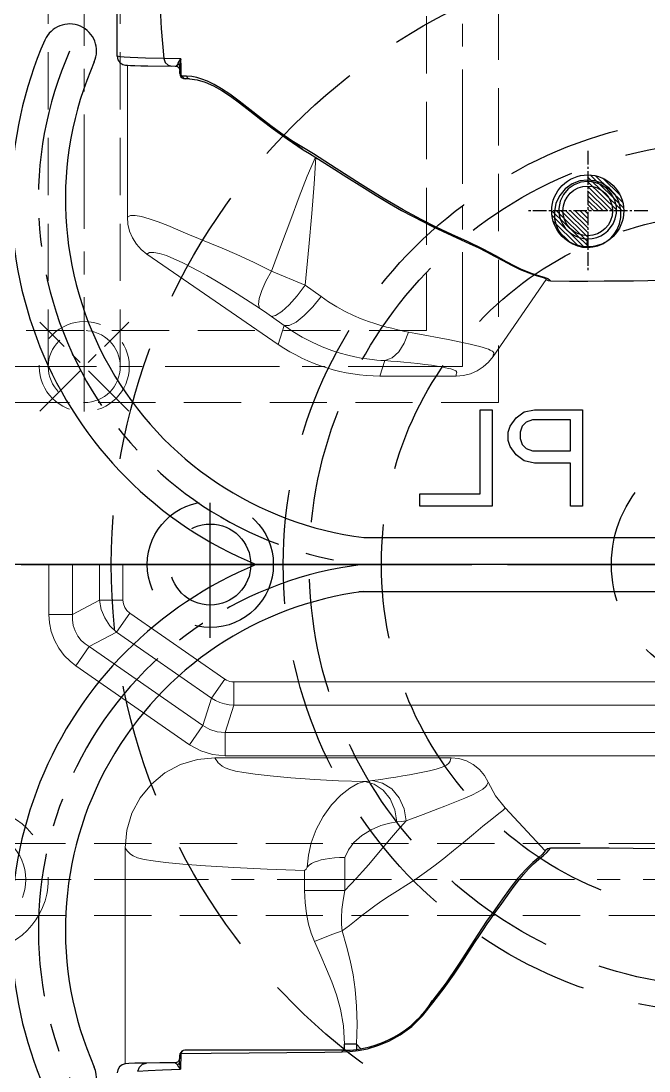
# Model space of a CAD drawing. Header units: inches. Extents: x 157915 to 159347, y -49911 to -48898.
# Drawn here: x 158999.1 to 159068.8, y -49233.1 to -49116.5 of the extents above; entities that cross this region are included whole.
import ezdxf

# ---------------------------------------------------------------- set-up
doc = ezdxf.new("R2010")
doc.units = ezdxf.units.IN
doc.header["$LTSCALE"] = 2
doc.header["$MEASUREMENT"] = 0
for name, pattern in [('ACAD_ISO08W100', [36, 24, -3, 6, -3]), ('CENTER', [50.8, 31.75, -6.35, 6.35, -6.35]), ('CENTER2', [1.125, 0.75, -0.125, 0.125, -0.125]), ('HIDDEN', [9.525, 6.35, -3.175])]:
    doc.linetypes.add(name, pattern=pattern)
doc.layers.get('0').update_dxf_attribs({"linetype": 'CONTINUOUS'})
for name, color, linetype in [('CAV-COR', 1, 'CONTINUOUS'), ('CL', 1, 'ACAD_ISO08W100'), ('JIZUI', 7, 'CONTINUOUS'), ('PIN', 4, 'CONTINUOUS'), ('Ru', 8, 'CONTINUOUS')]:
    doc.layers.add(name, color=color, linetype=linetype)
for name, color, linetype, lineweight in [('PRODUCT', 1, 'CONTINUOUS', 15), ('WR', 122, 'HIDDEN', 18), ('枕位', 135, 'CONTINUOUS', 15)]:
    doc.layers.add(name, color=color, linetype=linetype, lineweight=lineweight)

# ---------------------------------------------------------------- blocks, each defined once
blk = doc.blocks.new('20160719.171012')
at = {"linetype": 'HIDDEN'}
for centre, radius in [((0, -1.6), 69), ((0, -1.6), 49.9), ((0, -1.6), 47), ((0, -1.6), 39), ((0, -1.6), 13.44), ((-58, -1.6), 7), ((-58, -1.6), 4.5)]:
    blk.add_circle(centre, radius, dxfattribs=at)
at = {"layer": 'CL', "linetype": 'ACAD_ISO08W100'}
blk.add_line((-79, -1.6), (79, -1.6), dxfattribs=at)
at = {"layer": 'JIZUI', "linetype": 'CENTER2', "ltscale": 10}
blk.add_line((-58, -9.76), (-58, 6.1), dxfattribs=at)
blk = doc.blocks.new('20160901.165000')
at = {"layer": 'WR', "linetype": 'CENTER', "ltscale": 0.1}
for p, q in [((-4.95, 4.95), (4.95, -4.95)), ((4.95, 4.95), (-4.95, -4.95))]:
    blk.add_line(p, q, dxfattribs=at)
at = {"layer": 'WR', "linetype": 'HIDDEN', "ltscale": 0.5}
for radius in [5, 4]:
    blk.add_circle((0, 0), radius, dxfattribs=at)
blk = doc.blocks.new('20160525.184840')
at = {"layer": 'WR', "linetype": 'CENTER', "ltscale": 0.3}
for p, q in [((0, -11), (0, 11)), ((11, 0), (-11, 0))]:
    blk.add_line(p, q, dxfattribs=at)
at = {"layer": 'WR', "linetype": 'HIDDEN', "ltscale": 0.8}
for radius in [8, 5.5, 4]:
    blk.add_circle((0, 0), radius, dxfattribs=at)

msp = doc.modelspace()

# ---------------------------------------------------------------- hatches: boundary and pattern name
at = {"layer": 'PIN', "linetype": 'Continuous'}
h = msp.add_hatch(dxfattribs=at)
h.set_pattern_fill('ANSI31', color=256, scale=2.909091, angle=90.5, style=0)
h.set_pattern_definition([(135.5, (159360.78536, -49155.67635), (-0.2548761, -0.2593638), [])])
h.paths.add_polyline_path([(159062.024, -49137.571), (159058.024, -49137.605, 0.4142136), (159062.059, -49141.57)])
h.paths.add_polyline_path([(159061.989, -49133.571), (159062.024, -49137.571), (159066.024, -49137.536, 0.4142136)])

# ---------------------------------------------------------------- linework, layer by layer
at = {"layer": 'CAV-COR', "linetype": 'ByBlock'}
for p, q in [((159009.764, -49120.385), (159009.764, -49073.351)), ((159014.944, -49120.648), (159012.913, -49120.593)), ((159016.812, -49120.686), (159014.944, -49120.648)), ((159016.802, -49120.686), (159016.815, -49121.562)), ((159010.682, -49121.386), (159010.77, -49121.39)), ((159010.771, -49121.39), (159010.889, -49121.39)), ((159016.377, -49121.396), (159016.296, -49121.458)), ((159016.446, -49121.539), (159016.468, -49121.552)), ((159016.468, -49121.552), (159016.545, -49121.608)), ((159016.702, -49121.618), (159016.701, -49121.49)), ((159016.704, -49121.775), (159016.702, -49121.618)), ((159016.705, -49121.852), (159016.704, -49121.775)), ((159016.707, -49121.937), (159016.708, -49121.967)), ((159016.708, -49122.295), (159016.708, -49121.967)), ((159016.815, -49121.562), (159016.814, -49122.432)), ((159017.094, -49122.75), (159017.029, -49122.593)), ((159017.478, -49122.595), (159017.029, -49122.593)), ((159017.209, -49122.859), (159017.094, -49122.75)), ((159017.351, -49122.898), (159017.209, -49122.859)), ((159017.804, -49122.898), (159017.307, -49122.898)), ((159028.658, -49129.567), (159030.418, -49130.78)), ((159031.569, -49131.234), (159029.164, -49129.779)), ((159029.358, -49129.936), (159029.165, -49129.779)), ((159030.429, -49130.788), (159031.111, -49131.201)), ((159031.111, -49131.201), (159031.827, -49131.643)), ((159034.095, -49132.846), (159031.569, -49131.234)), ((159048.659, -49140.973), (159046.947, -49140.185)), ((159057.235, -49144.986), (159056.72, -49144.83)), ((159050.078, -49159.666), (159051.415, -49159.666)), ((159050.078, -49168.998), (159050.078, -49159.666)), ((159051.415, -49159.666), (159051.415, -49170.364)), ((159053.421, -49161.487), (159054.09, -49160.577)), ((159054.09, -49160.577), (159054.981, -49159.894)), ((159054.981, -49159.894), (159056.095, -49159.666)), ((159056.095, -49159.666), (159061.444, -49159.666)), ((159061.444, -49159.666), (159061.444, -49170.364)), ((159053.198, -49162.17), (159053.421, -49161.487)), ((159054.758, -49161.487), (159054.535, -49162.17)), ((159055.204, -49161.032), (159054.758, -49161.487)), ((159055.872, -49160.804), (159055.204, -49161.032)), ((159060.107, -49160.804), (159055.872, -49160.804)), ((159060.107, -49164.218), (159060.107, -49160.804)), ((159053.198, -49163.08), (159053.198, -49162.17)), ((159053.421, -49163.763), (159053.198, -49163.08)), ((159054.535, -49162.17), (159054.535, -49162.853)), ((159054.535, -49162.853), (159054.758, -49163.536)), ((159054.09, -49164.674), (159053.421, -49163.763)), ((159054.758, -49163.536), (159055.204, -49163.991)), ((159055.204, -49163.991), (159055.872, -49164.218)), ((159055.872, -49164.218), (159060.107, -49164.218)), ((159054.981, -49165.356), (159054.09, -49164.674)), ((159056.095, -49165.584), (159054.981, -49165.356)), ((159060.107, -49165.584), (159056.095, -49165.584)), ((159060.107, -49170.364), (159060.107, -49165.584)), ((159043.392, -49168.998), (159050.078, -49168.998)), ((159043.392, -49170.364), (159043.392, -49168.998)), ((159051.415, -49170.364), (159043.392, -49170.364)), ((159061.444, -49170.364), (159060.107, -49170.364)), ((159178.104, -49176.868), (158978.104, -49176.868)), ((159057.097, -49209.197), (159057.486, -49208.869)), ((159057.279, -49208.691), (159057.169, -49208.839)), ((159057.335, -49208.632), (159057.305, -49208.664)), ((159051.639, -49215.689), (159052.468, -49214.529)), ((159049.822, -49217.973), (159047.739, -49221.218)), ((159047.172, -49222.396), (159048.065, -49221.048)), ((159043.688, -49227.03), (159044.808, -49225.564)), ((159044.808, -49225.564), (159044.794, -49225.447)), ((159044.828, -49225.257), (159044.823, -49225.264)), ((159035.007, -49230.838), (159035.007, -49230.162)), ((159036.331, -49230.162), (159035.007, -49230.162)), ((159036.331, -49230.162), (159036.331, -49230.747)), ((159036.814, -49230.675), (159036.331, -49230.162)), ((159016.68, -49232.107), (159016.681, -49231.965)), ((159016.688, -49231.442), (159016.688, -49231.733)), ((159016.817, -49231.253), (159016.807, -49232.944)), ((159016.862, -49231.217), (159020.207, -49231.171)), ((159034.869, -49230.839), (159017.287, -49230.839)), ((159020.207, -49231.171), (159032.832, -49231.035)), ((159032.832, -49231.035), (159034.741, -49231.019)), ((159034.741, -49231.019), (159035.584, -49230.984)), ((159035.584, -49230.984), (159036.528, -49230.877)), ((159016.334, -49232.216), (159016.189, -49232.239)), ((159016.377, -49232.344), (159016.456, -49232.48))]:
    msp.add_line(p, q, dxfattribs=at)
for points in [[(159014.352, -49104.624), (159014.357, -49106.987), (159014.373, -49109.335), (159014.408, -49111.744), (159014.483, -49114.353), (159014.64, -49117.297), (159014.944, -49120.648)], [(159009.764, -49120.385), (159009.84, -49120.768), (159010.058, -49121.095), (159010.386, -49121.314), (159010.682, -49121.386)], [(159012.913, -49120.593), (159011.188, -49120.535), (159010.547, -49120.504), (159010.067, -49120.452), (159009.764, -49120.385)], [(159014.944, -49120.648), (159015.104, -49121.073), (159015.412, -49121.37), (159015.796, -49121.476)], [(159016.812, -49120.686), (159016.734, -49120.784), (159016.662, -49120.882), (159016.599, -49120.978), (159016.549, -49121.07), (159016.512, -49121.155)], [(159016.813, -49120.685), (159016.775, -49120.848), (159016.743, -49121.014), (159016.72, -49121.18), (159016.705, -49121.341), (159016.701, -49121.493)], [(159010.889, -49121.39), (159011.224, -49121.407), (159011.726, -49121.422), (159012.372, -49121.435), (159013.153, -49121.447), (159016.209, -49121.477)], [(159016.209, -49121.477), (159016.332, -49121.493), (159016.446, -49121.539)], [(159016.512, -49121.155), (159016.449, -49121.295), (159016.377, -49121.396)], [(159016.701, -49121.49), (159016.679, -49121.365), (159016.614, -49121.25), (159016.512, -49121.155)], [(159016.545, -49121.608), (159016.629, -49121.702), (159016.686, -49121.822), (159016.707, -49121.937)], [(159016.708, -49122.295), (159016.747, -49122.508), (159016.841, -49122.673), (159016.969, -49122.792), (159017.125, -49122.869), (159017.307, -49122.898)], [(159016.718, -49122.348), (159016.755, -49122.393), (159016.819, -49122.437)], [(159016.814, -49122.432), (159016.859, -49122.476), (159016.9, -49122.518), (159016.942, -49122.555), (159016.985, -49122.582), (159017.029, -49122.593)], [(159017.02, -49122.815), (159016.858, -49122.662), (159016.819, -49122.437)], [(159017.478, -49122.595), (159017.546, -49122.752), (159017.662, -49122.859), (159017.804, -49122.898)], [(159029.164, -49129.779), (159027.934, -49128.917), (159026.809, -49128.104), (159025.682, -49127.245), (159024.492, -49126.294), (159023.322, -49125.37), (159022.267, -49124.6), (159021.337, -49123.994), (159020.518, -49123.522), (159019.804, -49123.171), (159019.176, -49122.92), (159018.596, -49122.744), (159018.037, -49122.635), (159017.478, -49122.595)], [(159017.804, -49122.898), (159018.637, -49122.989), (159019.536, -49123.26), (159020.467, -49123.68), (159021.395, -49124.204), (159022.333, -49124.815), (159023.353, -49125.56), (159024.478, -49126.446), (159025.709, -49127.427), (159027.094, -49128.464), (159028.658, -49129.567)], [(159029.165, -49129.779), (159029.136, -49129.834), (159029.12, -49129.871), (159029.119, -49129.886)], [(159029.855, -49130.334), (159029.536, -49130.08), (159029.358, -49129.936)], [(159030.129, -49130.552), (159030.001, -49130.449), (159029.855, -49130.334)], [(159030.428, -49130.787), (159030.38, -49130.748), (159030.26, -49130.653), (159030.129, -49130.552)], [(159031.827, -49131.643), (159033.528, -49132.712), (159035.25, -49133.808), (159036.936, -49134.874), (159038.529, -49135.864), (159039.998, -49136.749), (159041.337, -49137.514), (159042.554, -49138.173), (159043.692, -49138.758), (159044.792, -49139.299), (159045.878, -49139.812), (159047.974, -49140.77)], [(159046.947, -49140.185), (159045.272, -49139.4), (159043.519, -49138.531), (159041.535, -49137.468), (159039.3, -49136.153), (159036.746, -49134.552), (159034.095, -49132.846)], [(159062.008, -49134.139), (159061.143, -49134.244), (159060.292, -49134.57), (159059.525, -49135.115), (159058.908, -49135.852), (159058.493, -49136.729), (159058.318, -49137.642), (159058.352, -49138.469), (159058.525, -49139.157), (159058.786, -49139.734), (159059.114, -49140.224), (159059.491, -49140.634), (159059.911, -49140.972), (159060.38, -49141.248), (159060.897, -49141.455), (159061.444, -49141.583), (159062.004, -49141.626)], [(159062.024, -49134.294), (159061.273, -49134.384), (159060.534, -49134.662), (159059.868, -49135.128), (159059.334, -49135.757), (159058.978, -49136.506), (159058.83, -49137.285), (159058.864, -49137.991), (159059.017, -49138.576), (159059.246, -49139.066), (159059.531, -49139.482), (159059.858, -49139.829), (159060.222, -49140.116), (159060.626, -49140.349), (159061.071, -49140.525), (159061.542, -49140.634), (159062.024, -49140.67)], [(159062.004, -49141.626), (159062.59, -49141.58), (159063.161, -49141.441), (159063.685, -49141.223), (159064.153, -49140.938), (159064.577, -49140.584), (159064.957, -49140.153), (159065.284, -49139.636), (159065.539, -49139.021), (159065.691, -49138.286), (159065.684, -49137.435), (159065.462, -49136.539), (159065.024, -49135.714), (159064.405, -49135.031), (159063.654, -49134.529), (159062.843, -49134.235), (159062.008, -49134.139)], [(159062.008, -49134.139), (159062.013, -49134.222), (159062.018, -49134.275), (159062.024, -49134.295)], [(159062.024, -49140.67), (159062.528, -49140.632), (159063.019, -49140.515), (159063.47, -49140.331), (159063.873, -49140.091), (159064.24, -49139.792), (159064.57, -49139.427), (159064.854, -49138.989), (159065.077, -49138.466), (159065.212, -49137.84), (159065.21, -49137.114), (159065.021, -49136.349), (159064.643, -49135.644), (159064.107, -49135.059), (159063.455, -49134.629), (159062.751, -49134.377), (159062.024, -49134.294)], [(159047.974, -49140.77), (159048.948, -49141.217), (159049.872, -49141.654), (159050.776, -49142.104), (159051.679, -49142.586), (159052.602, -49143.1), (159053.554, -49143.614), (159054.537, -49144.079), (159055.467, -49144.445), (159056.199, -49144.694), (159057.081, -49144.968)], [(159062.004, -49141.626), (159061.987, -49141.452), (159061.98, -49141.2), (159061.985, -49140.94), (159062.001, -49140.745), (159062.024, -49140.67)], [(159056.72, -49144.83), (159056.351, -49144.714), (159055.895, -49144.561), (159055.343, -49144.357), (159054.686, -49144.083), (159053.917, -49143.712), (159052.998, -49143.214), (159051.829, -49142.56), (159050.352, -49141.786), (159048.659, -49140.973)], [(159057.081, -49144.968), (159057.263, -49145.033), (159057.295, -49145.048)], [(159057.536, -49145.088), (159057.405, -49145.041), (159057.235, -49144.986)], [(159057.295, -49145.048), (159057.33, -49145.073), (159057.365, -49145.116), (159057.418, -49145.177)], [(159057.418, -49145.177), (159057.645, -49145.298), (159057.896, -49145.342)], [(159057.897, -49145.342), (159057.831, -49145.275), (159057.778, -49145.222), (159057.716, -49145.175), (159057.637, -49145.131), (159057.536, -49145.088)], [(159057.896, -49145.342), (159060.013, -49145.361), (159062.025, -49145.365), (159063.856, -49145.358), (159065.532, -49145.344), (159067.126, -49145.324), (159068.709, -49145.298), (159070.296, -49145.268), (159076.73, -49145.12)], [(159057.897, -49208.394), (159057.57, -49208.468), (159057.335, -49208.632)], [(159057.486, -49208.869), (159057.719, -49208.61), (159057.899, -49208.394)], [(159070.009, -49208.463), (159067.057, -49208.412), (159064.393, -49208.382), (159061.997, -49208.371), (159059.844, -49208.376), (159057.897, -49208.394)], [(159057.169, -49208.839), (159056.982, -49209.072), (159056.583, -49209.423), (159055.931, -49209.981), (159055.135, -49210.753), (159054.278, -49211.727), (159053.413, -49212.837), (159052.547, -49214.02), (159051.689, -49215.221), (159050.796, -49216.505), (159049.822, -49217.973)], [(159052.468, -49214.529), (159053.38, -49213.266), (159053.861, -49212.614), (159054.364, -49211.955), (159054.894, -49211.302), (159055.449, -49210.678), (159056.019, -49210.109), (159056.583, -49209.611), (159057.097, -49209.197)], [(159048.065, -49221.048), (159049.457, -49218.908), (159049.994, -49218.092), (159050.453, -49217.406), (159050.863, -49216.803), (159051.251, -49216.241), (159051.639, -49215.689)], [(159047.739, -49221.218), (159047.53, -49221.538), (159046.291, -49223.358), (159044.823, -49225.264)], [(159044.808, -49225.564), (159046.091, -49223.939), (159047.172, -49222.396)], [(159044.806, -49225.563), (159044.71, -49225.564), (159044.634, -49225.588)], [(159044.824, -49225.265), (159044.807, -49225.287), (159044.791, -49225.31)], [(159044.794, -49225.447), (159044.831, -49225.345), (159044.844, -49225.262), (159044.828, -49225.257)], [(159036.528, -49230.877), (159037.578, -49230.669), (159038.728, -49230.33), (159039.945, -49229.829), (159041.207, -49229.132), (159042.472, -49228.208), (159043.688, -49227.03)], [(159016.688, -49231.733), (159016.654, -49231.914), (159016.573, -49232.055), (159016.463, -49232.154), (159016.334, -49232.216)], [(159016.681, -49231.965), (159016.683, -49231.876), (159016.683, -49231.842), (159016.684, -49231.817), (159016.684, -49231.796), (159016.685, -49231.783), (159016.685, -49231.779)], [(159017.287, -49230.839), (159017.107, -49230.866), (159016.945, -49230.947), (159016.813, -49231.074), (159016.722, -49231.241), (159016.688, -49231.442)], [(159016.701, -49231.368), (159016.743, -49231.31), (159016.818, -49231.252)], [(159016.817, -49231.253), (159016.832, -49231.238), (159016.846, -49231.224), (159016.862, -49231.217)], [(159016.862, -49231.217), (159016.955, -49231.019), (159017.106, -49230.886)], [(159034.741, -49231.019), (159034.778, -49230.921), (159034.821, -49230.86), (159034.869, -49230.839)], [(159010.637, -49232.355), (159010.296, -49232.464), (159010.014, -49232.688), (159009.828, -49232.999), (159009.764, -49233.351)], [(159013.011, -49232.268), (159011.739, -49232.293), (159011.056, -49232.319), (159010.637, -49232.355)], [(159012.068, -49233.146), (159012.231, -49232.702), (159012.57, -49232.386), (159013.011, -49232.268)], [(159012.068, -49233.146), (159013.2, -49233.088), (159014.785, -49233.019), (159016.807, -49232.944)], [(159016.189, -49232.239), (159014.511, -49232.252), (159013.011, -49232.268)], [(159016.197, -49232.237), (159016.286, -49232.262), (159016.377, -49232.344)], [(159016.68, -49232.107), (159016.653, -49232.248), (159016.576, -49232.379), (159016.456, -49232.48)], [(159016.456, -49232.48), (159016.493, -49232.55), (159016.545, -49232.631), (159016.613, -49232.722), (159016.699, -49232.826), (159016.807, -49232.944)], [(159016.68, -49232.103), (159016.683, -49232.238), (159016.697, -49232.388), (159016.721, -49232.555), (159016.757, -49232.74), (159016.807, -49232.944)]]:
    msp.add_lwpolyline(points, dxfattribs=at)
msp.add_circle((159062.024, -49137.571), 2.764, dxfattribs=at)
msp.add_arc((159034.869, -49219.17), 11.669, 270, 328.25238, dxfattribs=at)
at = {"layer": 'CL', "color": 7, "linetype": 'CENTER', "ltscale": 0.5}
msp.add_line((158903.104, -49176.868), (159253.104, -49176.868), dxfattribs=at)
at = {"layer": 'PIN', "linetype": 'CENTER2'}
for p, q in [((159062.024, -49130.906), (159062.024, -49144.235)), ((159068.688, -49137.571), (159055.36, -49137.571))]:
    msp.add_line(p, q, dxfattribs=at)
at = {"layer": 'PIN', "linetype": 'Continuous'}
msp.add_circle((159062.024, -49137.571), 4, dxfattribs=at)
at = {"layer": 'Ru', "ltscale": 0.5}
for p, q in [((159037.162, -49173.868), (159076.301, -49173.868)), ((159036.616, -49179.846), (159057.319, -49179.868)), ((159057.319, -49179.868), (159076.301, -49179.868))]:
    msp.add_line(p, q, dxfattribs=at)
at = {"layer": 'Ru', "linetype": 'CENTER', "ltscale": 0.25}
msp.add_line((159105.104, -49176.868), (159036.977, -49176.868), dxfattribs=at)
at = {"layer": 'Ru', "ltscale": 0.5}
for centre, radius, start, end in [((159004.474, -49119.802), 3, 336.2341, 156.2341), ((159041.893, -49136.279), 43.886, 156.2341, 247.65061), ((159041.893, -49136.279), 37.886, 156.2341, 262.82597), ((159041.893, -49217.457), 43.886, 112.34939, 203.7659), ((159041.893, -49217.457), 37.886, 97.17403, 203.7659), ((159004.474, -49233.934), 3, 203.7659, 23.7659)]:
    msp.add_arc(centre, radius, start, end, dxfattribs=at)
at = {"layer": 'Ru', "linetype": 'CENTER', "ltscale": 0.25}
for centre, start, end in [((159041.893, -49136.279), 156.2341, 263.09452), ((159041.893, -49217.457), 96.90548, 203.7659)]:
    msp.add_arc(centre, 40.886, start, end, dxfattribs=at)
at = {"layer": 'WR', "linetype": 'HIDDEN', "ltscale": 0.5}
for p, q in [((159002.104, -49154.868), (159002.104, -48981.868)), ((159010.104, -49154.868), (159010.104, -48981.868)), ((159044.104, -49150.868), (159044.104, -48981.868)), ((159052.104, -49158.868), (159052.104, -48981.868)), ((159044.104, -49150.868), (158984.104, -49150.868)), ((159052.104, -49158.868), (158984.104, -49158.868)), ((159223.104, -49207.868), (158933.104, -49207.868)), ((159223.104, -49215.868), (158933.104, -49215.868))]:
    msp.add_line(p, q, dxfattribs=at)
at = {"layer": 'WR', "linetype": 'CENTER', "ltscale": 0.2}
for p, q in [((159006.104, -49159.868), (159006.104, -48981.868)), ((159048.104, -49154.868), (159048.104, -48981.868)), ((159048.104, -49154.868), (158978.104, -49154.868)), ((159223.104, -49211.868), (158933.104, -49211.868))]:
    msp.add_line(p, q, dxfattribs=at)
at = {"layer": '枕位', "linetype": 'ByBlock'}
for p, q in [((159010.889, -49121.39), (159010.889, -49138.25)), ((159027.655, -49152.41), (159013.049, -49142.363)), ((159026.894, -49144.285), (159030.641, -49145.829)), ((159057.418, -49145.177), (159051.521, -49153.751)), ((159030.641, -49145.829), (159032.403, -49147.093)), ((159026.892, -49149.297), (159028.304, -49150.32)), ((159028.304, -49150.32), (159027.655, -49152.41)), ((159039.477, -49154.21), (159038.946, -49155.918)), ((159047.407, -49155.918), (159038.946, -49155.918)), ((159002.182, -49176.868), (159002.182, -49182.418)), ((159007.806, -49176.868), (159007.806, -49180.835)), ((159010.404, -49176.868), (159010.404, -49180.835)), ((159007.806, -49180.835), (159004.78, -49182.418)), ((159010.404, -49180.835), (159007.806, -49180.835)), ((159002.182, -49182.418), (159004.78, -49182.418)), ((159011.149, -49182.258), (159009.668, -49184.393)), ((159011.149, -49182.258), (159021.719, -49189.589)), ((159009.668, -49184.393), (159006.642, -49185.976)), ((159009.668, -49184.393), (159020.238, -49191.724)), ((159005.162, -49188.111), (159006.642, -49185.976)), ((159006.642, -49185.976), (159019.292, -49194.75)), ((159005.162, -49188.111), (159017.811, -49196.885)), ((159021.719, -49189.589), (159020.238, -49191.724)), ((159022.706, -49189.898), (159022.706, -49192.496)), ((159022.706, -49189.898), (159103.128, -49189.898)), ((159020.238, -49191.724), (159019.292, -49194.75)), ((159022.706, -49192.496), (159021.76, -49195.522)), ((159022.706, -49192.496), (159091.032, -49192.496)), ((159017.811, -49196.885), (159019.292, -49194.75)), ((159021.76, -49198.12), (159021.76, -49195.522)), ((159021.76, -49195.522), (159073.278, -49195.522)), ((159021.76, -49198.12), (159073.278, -49198.12)), ((159020.603, -49198.347), (159046.848, -49198.347)), ((159057.305, -49208.664), (159052.84, -49203.915)), ((159043.761, -49204.649), (159041.87, -49205.361)), ((159045.386, -49204.027), (159043.761, -49204.649)), ((159010.637, -49232.355), (159010.637, -49208.334)), ((159035.059, -49209.42), (159035.059, -49213.075)), ((159030.58, -49210.865), (159030.58, -49213.075)), ((159035.059, -49213.075), (159030.58, -49213.075))]:
    msp.add_line(p, q, dxfattribs=at)
for points in [[(159031.77, -49131.608), (159030.874, -49133.723), (159029.977, -49136.019), (159029.037, -49138.523), (159028.02, -49141.267), (159026.893, -49144.285)], [(159031.824, -49131.641), (159031.63, -49134.57), (159031.373, -49137.851), (159031.046, -49141.577), (159030.641, -49145.829)], [(159010.889, -49138.25), (159011.234, -49138.085), (159011.766, -49138.073), (159012.468, -49138.197), (159013.326, -49138.443), (159014.313, -49138.789), (159015.383, -49139.21), (159016.482, -49139.675), (159017.61, -49140.162), (159018.786, -49140.655), (159020.034, -49141.159), (159021.434, -49141.72), (159023.048, -49142.422), (159024.889, -49143.285), (159026.893, -49144.285)], [(159010.889, -49138.25), (159010.953, -49139.053), (159011.146, -49139.835), (159011.462, -49140.575), (159011.892, -49141.255), (159012.426, -49141.856), (159013.049, -49142.363)], [(159013.049, -49142.363), (159013.364, -49142.191), (159013.846, -49142.175), (159014.471, -49142.296), (159015.22, -49142.539), (159016.064, -49142.884), (159016.972, -49143.304), (159017.905, -49143.771), (159018.827, -49144.258), (159019.723, -49144.753), (159020.592, -49145.255), (159021.534, -49145.82), (159022.664, -49146.522), (159024.023, -49147.386), (159025.57, -49148.389)], [(159026.894, -49144.285), (159026.288, -49145.388), (159025.828, -49146.416), (159025.544, -49147.296), (159025.456, -49147.969), (159025.57, -49148.389)], [(159030.641, -49145.829), (159029.749, -49146.992), (159028.853, -49147.997), (159028.032, -49148.756), (159027.359, -49149.202), (159026.892, -49149.297)], [(159032.403, -49147.093), (159031.485, -49148.24), (159030.536, -49149.21), (159029.639, -49149.916), (159028.872, -49150.297), (159028.304, -49150.32)], [(159032.403, -49147.093), (159033.25, -49147.678), (159034.164, -49148.247), (159035.1, -49148.763), (159036.013, -49149.201), (159036.873, -49149.56), (159037.665, -49149.853), (159038.392, -49150.095), (159039.062, -49150.299), (159039.682, -49150.472), (159040.252, -49150.619), (159040.776, -49150.746), (159041.256, -49150.856), (159041.698, -49150.953), (159042.104, -49151.036)], [(159025.57, -49148.389), (159025.837, -49148.566), (159026.105, -49148.747), (159026.372, -49148.93), (159026.635, -49149.114), (159026.892, -49149.297)], [(159028.304, -49150.32), (159029.252, -49150.963), (159030.306, -49151.595), (159031.418, -49152.175), (159032.533, -49152.674), (159033.588, -49153.076), (159034.54, -49153.382), (159035.394, -49153.615), (159036.166, -49153.791), (159036.865, -49153.925), (159037.497, -49154.024), (159038.068, -49154.097), (159038.584, -49154.149), (159039.051, -49154.186), (159039.477, -49154.21)], [(159042.104, -49151.036), (159041.654, -49152.262), (159041.032, -49153.247), (159040.286, -49153.914), (159039.477, -49154.21)], [(159042.104, -49151.036), (159042.945, -49151.2), (159046.518, -49151.877)], [(159046.518, -49151.877), (159047.409, -49152.05), (159048.248, -49152.223), (159048.969, -49152.382), (159049.554, -49152.52), (159050.031, -49152.64), (159050.424, -49152.751), (159050.744, -49152.852), (159051, -49152.945), (159051.201, -49153.03), (159051.351, -49153.105), (159051.458, -49153.171), (159051.53, -49153.233), (159051.571, -49153.292), (159051.585, -49153.352), (159051.579, -49153.417), (159051.56, -49153.489), (159051.538, -49153.569), (159051.524, -49153.657), (159051.521, -49153.751)], [(159047.407, -49155.918), (159048.209, -49155.853), (159048.99, -49155.66), (159049.731, -49155.343), (159050.411, -49154.911), (159051.012, -49154.376), (159051.521, -49153.751)], [(159039.477, -49154.21), (159040.146, -49154.254), (159040.857, -49154.307), (159041.601, -49154.37), (159042.369, -49154.443), (159043.148, -49154.526), (159043.927, -49154.62), (159044.662, -49154.72), (159045.293, -49154.819), (159045.806, -49154.909), (159046.226, -49154.992), (159046.564, -49155.067), (159046.833, -49155.136), (159047.042, -49155.198), (159047.2, -49155.255), (159047.313, -49155.307), (159047.39, -49155.354), (159047.439, -49155.402), (159047.464, -49155.453), (159047.47, -49155.51), (159047.46, -49155.574), (159047.439, -49155.648), (159047.418, -49155.73), (159047.408, -49155.821), (159047.407, -49155.918)], [(159004.78, -49176.868), (159004.78, -49183.017), (159004.873, -49183.632), (159005.077, -49184.244), (159005.386, -49184.808), (159005.776, -49185.292), (159006.209, -49185.682), (159006.642, -49185.976)], [(159007.806, -49180.835), (159007.989, -49181.849), (159008.371, -49182.805), (159008.94, -49183.665), (159009.668, -49184.393)], [(159010.404, -49180.835), (159010.453, -49181.251), (159010.598, -49181.639), (159010.835, -49181.981), (159011.149, -49182.258)], [(159002.182, -49182.418), (159002.241, -49183.345), (159002.435, -49184.306), (159002.783, -49185.274), (159003.275, -49186.177), (159003.873, -49186.966), (159004.522, -49187.613), (159005.162, -49188.111)], [(159021.719, -49189.589), (159021.899, -49189.699), (159022.089, -49189.785), (159022.288, -49189.847), (159022.495, -49189.885), (159022.706, -49189.898)], [(159020.238, -49191.724), (159020.694, -49191.978), (159021.173, -49192.184), (159021.671, -49192.34), (159022.183, -49192.445), (159022.706, -49192.496)], [(159019.292, -49194.75), (159020.052, -49195.203), (159020.878, -49195.461), (159021.76, -49195.522)], [(159017.811, -49196.885), (159019.04, -49197.566), (159020.364, -49197.979), (159021.76, -49198.12)], [(159020.603, -49198.347), (159018.663, -49198.538), (159016.791, -49199.104), (159015.066, -49200.026), (159013.554, -49201.268), (159012.314, -49202.783), (159011.393, -49204.513), (159010.827, -49206.39), (159010.637, -49208.334)], [(159020.603, -49198.347), (159020.733, -49198.537), (159020.859, -49198.715), (159020.993, -49198.89), (159021.161, -49199.068), (159021.406, -49199.26), (159021.771, -49199.458), (159022.263, -49199.641), (159022.911, -49199.81), (159023.817, -49199.984), (159025.075, -49200.169), (159026.77, -49200.362), (159029.034, -49200.562), (159031.694, -49200.751), (159034.352, -49200.89), (159037.251, -49200.984)], [(159046.848, -49198.347), (159046.794, -49198.53), (159046.733, -49198.729), (159046.613, -49198.942), (159046.352, -49199.162), (159045.875, -49199.382), (159045.209, -49199.588), (159044.466, -49199.773), (159043.712, -49199.94), (159042.966, -49200.091), (159042.229, -49200.231), (159041.483, -49200.364), (159040.711, -49200.493), (159039.896, -49200.621), (159039.032, -49200.75), (159038.106, -49200.879)], [(159050.968, -49201.059), (159050.55, -49200.301), (159049.992, -49199.634), (159049.316, -49199.088), (159048.546, -49198.681), (159047.713, -49198.432), (159046.848, -49198.347)], [(159037.251, -49200.984), (159036.492, -49201.214), (159035.611, -49201.704), (159034.612, -49202.487), (159033.583, -49203.555), (159032.628, -49204.864), (159031.856, -49206.313), (159031.32, -49207.78), (159031.007, -49209.177), (159030.873, -49210.505)], [(159038.106, -49200.879), (159037.672, -49200.934), (159037.251, -49200.984)], [(159040.815, -49205.467), (159040.596, -49204.126), (159040.07, -49202.907), (159039.287, -49201.922), (159038.317, -49201.261), (159037.251, -49200.984)], [(159041.871, -49205.361), (159041.643, -49204.015), (159041.09, -49202.793), (159040.263, -49201.808), (159039.236, -49201.149), (159038.106, -49200.879)], [(159050.968, -49201.059), (159050.903, -49201.212), (159050.824, -49201.381), (159050.68, -49201.58), (159050.382, -49201.827), (159049.853, -49202.135), (159049.144, -49202.48), (159048.386, -49202.814), (159047.63, -49203.131), (159046.886, -49203.434), (159046.143, -49203.73), (159045.386, -49204.027)], [(159052.84, -49203.915), (159051.789, -49202.581), (159050.968, -49201.059)], [(159034.741, -49217.586), (159035.57, -49216.977), (159036.291, -49216.4), (159036.949, -49215.865), (159037.627, -49215.335), (159038.368, -49214.786), (159039.166, -49214.225), (159040.005, -49213.666), (159040.892, -49213.113), (159041.838, -49212.537), (159042.836, -49211.895), (159043.875, -49211.18), (159044.946, -49210.394), (159046.034, -49209.543), (159047.133, -49208.653), (159048.238, -49207.749), (159049.331, -49206.839), (159050.392, -49205.947), (159051.368, -49205.151), (159052.141, -49204.548), (159052.595, -49204.183), (159052.861, -49203.937)], [(159035.059, -49213.075), (159035.679, -49212.43), (159036.329, -49211.733), (159036.999, -49210.986), (159037.694, -49210.192), (159038.423, -49209.343), (159039.187, -49208.433), (159040.002, -49207.449), (159040.899, -49206.422), (159041.87, -49205.361)], [(159040.815, -49205.467), (159040.037, -49205.599), (159039.061, -49205.883), (159037.958, -49206.35), (159036.925, -49206.98), (159036.061, -49207.749), (159035.442, -49208.587), (159035.059, -49209.421)], [(159041.87, -49205.361), (159041.345, -49205.417), (159040.815, -49205.467)], [(159010.637, -49208.334), (159010.768, -49208.522), (159010.896, -49208.699), (159011.039, -49208.873), (159011.234, -49209.054), (159011.539, -49209.247), (159012.028, -49209.444), (159012.747, -49209.625), (159013.747, -49209.793), (159015.139, -49209.969), (159017.052, -49210.155), (159019.586, -49210.348), (159022.734, -49210.549), (159026.412, -49210.735), (159030.58, -49210.867)], [(159035.059, -49209.42), (159034.459, -49209.427), (159033.889, -49209.462), (159033.356, -49209.52), (159032.863, -49209.599), (159032.414, -49209.697), (159032.013, -49209.812), (159031.657, -49209.945), (159031.343, -49210.102), (159031.073, -49210.29), (159030.873, -49210.506)], [(159030.873, -49210.506), (159030.746, -49210.705), (159030.58, -49210.865)], [(159030.58, -49213.075), (159030.632, -49214.431), (159030.779, -49215.695), (159031.006, -49216.826), (159031.302, -49217.836), (159031.663, -49218.746)], [(159035.06, -49213.075), (159034.858, -49214.169), (159034.726, -49215.188), (159034.664, -49216.09), (159034.669, -49216.884), (159034.741, -49217.586)], [(159034.741, -49217.586), (159033.707, -49217.939), (159032.664, -49218.332), (159031.663, -49218.746)], [(159034.741, -49217.586), (159035.234, -49219.282), (159035.643, -49220.875), (159035.968, -49222.445), (159036.187, -49224.096), (159036.335, -49225.926), (159036.399, -49227.948), (159036.331, -49230.162)], [(159031.663, -49218.746), (159032.385, -49220.345), (159033.027, -49221.819), (159033.604, -49223.233), (159034.122, -49224.678), (159034.568, -49226.287), (159034.888, -49228.11), (159035.007, -49230.162)]]:
    msp.add_lwpolyline(points, dxfattribs=at)
msp.add_ellipse((159038.994, -49135.842), major_axis=(5.959, 19.179), ratio=0.9958296, start_param=-3.4416731, end_param=-2.8415122, dxfattribs=at)

# ---------------------------------------------------------------- block references
at = {"linetype": 'ByBlock'}
msp.add_blockref('20160719.171012', (159078.104, -49175.268), dxfattribs=at)
at = {"layer": 'PRODUCT', "linetype": 'Continuous', "ltscale": 0.3, "xscale": -1, "rotation": -90.00000000000001}
msp.add_blockref('20160525.184840', (158994.104, -49211.868), dxfattribs=at)
at = {"layer": 'WR', "linetype": 'ByBlock', "rotation": 180}
msp.add_blockref('20160901.165000', (159006.104, -49154.868), dxfattribs=at)

doc.saveas('drawing.dxf')
